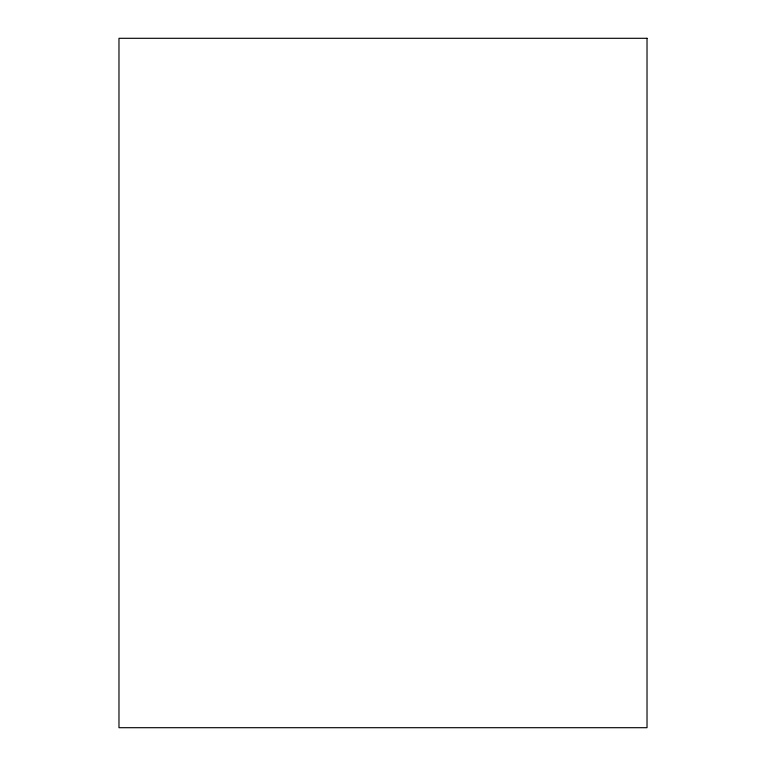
<?xml version="1.0" encoding="UTF-8"?>
<svg xmlns="http://www.w3.org/2000/svg" width="766" height="766" viewBox="0 0 766 766"><rect width="100%" height="100%" fill="white"/><g stroke="black" fill="none" stroke-linecap="round" stroke-linejoin="round"><path stroke-width="1.15" d="M647.021 38.3L118.979 38.3L118.979 727.7L647.021 727.7L647.021 38.3"/></g></svg>
